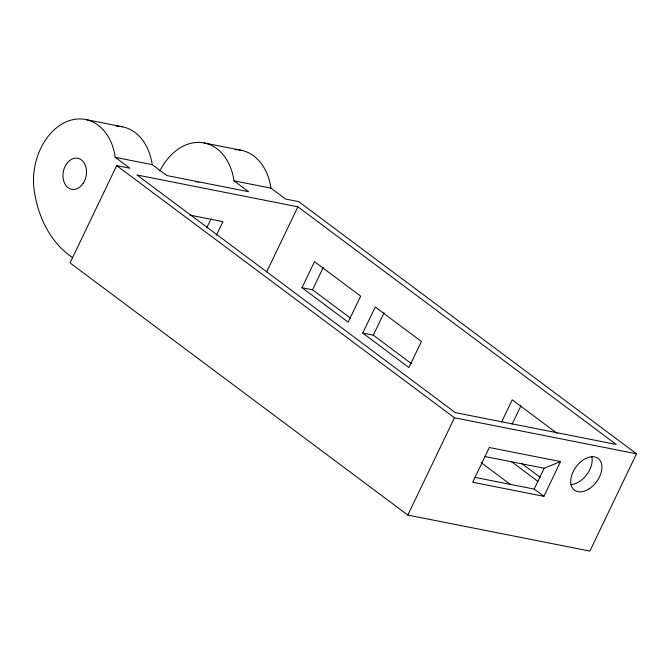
<?xml version="1.0" encoding="UTF-8"?>
<svg xmlns="http://www.w3.org/2000/svg" width="670" height="670" viewBox="0 0 670 670"><rect width="100%" height="100%" fill="white"/><g stroke="black" fill="none" stroke-linecap="round" stroke-linejoin="round"><path stroke-width="1" d="M72.712 257.674C50.183 242.699 37.847 216.402 34.204 190.23A55.359 40.585 -78.8 0 1 67.168 121.438A55.359 40.585 -78.8 0 1 115.282 157.35L129.863 168.237L116.672 165.624L70.049 262.925L407.846 515.079L589.885 551.083L636.5 453.791L298.711 201.636L285.521 199.023L270.94 188.144A55.359 40.585 -78.8 0 0 238.21 149.845M206.703 227.875L211.017 218.881M216.427 235.137L222.892 221.644L190.062 215.154M266.694 271.886L297.874 206.804L616.224 444.444L455.29 412.611L136.94 174.97L297.874 206.804M302.003 287.723L314.481 261.66L360.661 296.132L348.174 322.186L302.003 287.723L312.555 289.809L350.477 318.124M312.555 289.809L323.258 267.472M362.755 333.074L375.242 307.011L421.413 341.482L408.926 367.537L362.755 333.074L373.307 335.159L411.229 363.475M373.307 335.159L384.01 312.823M407.846 515.079L454.461 417.779L636.5 453.791M501.57 422.075L512.223 399.839L557.164 433.381M512.123 424.16L521 405.626M475.164 477.409L534.183 489.083L544.174 468.238L560.556 461.588L543.906 496.344L472.668 482.249L489.318 447.501L560.556 461.588M85.358 119.453L122.635 126.831M204.074 142.945L241.359 150.315M115.282 157.35L152.216 164.661L166.797 175.54L248.578 191.72L233.997 180.833A55.359 40.585 -78.8 0 0 202.332 142.66A55.359 40.585 -78.8 0 0 159.854 171.034M233.997 180.833L270.94 188.144M485.155 456.563L544.174 468.238M521.763 463.565L540.196 477.325M116.672 165.624L454.461 417.779M511.202 461.471L538.01 481.487M534.183 489.083L543.906 496.344M481.102 462.593L510.423 484.477M119.486 126.362A55.359 40.585 -78.8 0 1 152.216 164.661M116.287 126.22A55.359 40.585 -78.8 0 1 118.774 126.295M195.355 181.612A15.82 11.599 -78.8 0 1 197.156 181.905M198.672 182.491A15.82 11.599 -78.8 0 1 198.856 182.583M591.794 456.563A19.773 12.688 -53.3 0 1 586.593 474.854A19.773 12.688 -53.3 0 1 570.463 484.611M235.003 149.703A55.359 40.585 -78.8 0 1 236.786 149.737M83.038 183.53A15.82 11.599 -78.8 0 0 77.837 158.279A15.82 11.599 -78.8 0 0 63.349 179.56A15.82 11.599 -78.8 0 0 83.038 183.53M588.989 488.932A19.773 12.688 -53.3 0 0 598.285 458.556A19.773 12.688 -53.3 0 0 571.669 475.399A19.773 12.688 -53.3 0 0 588.989 488.932"/></g></svg>
